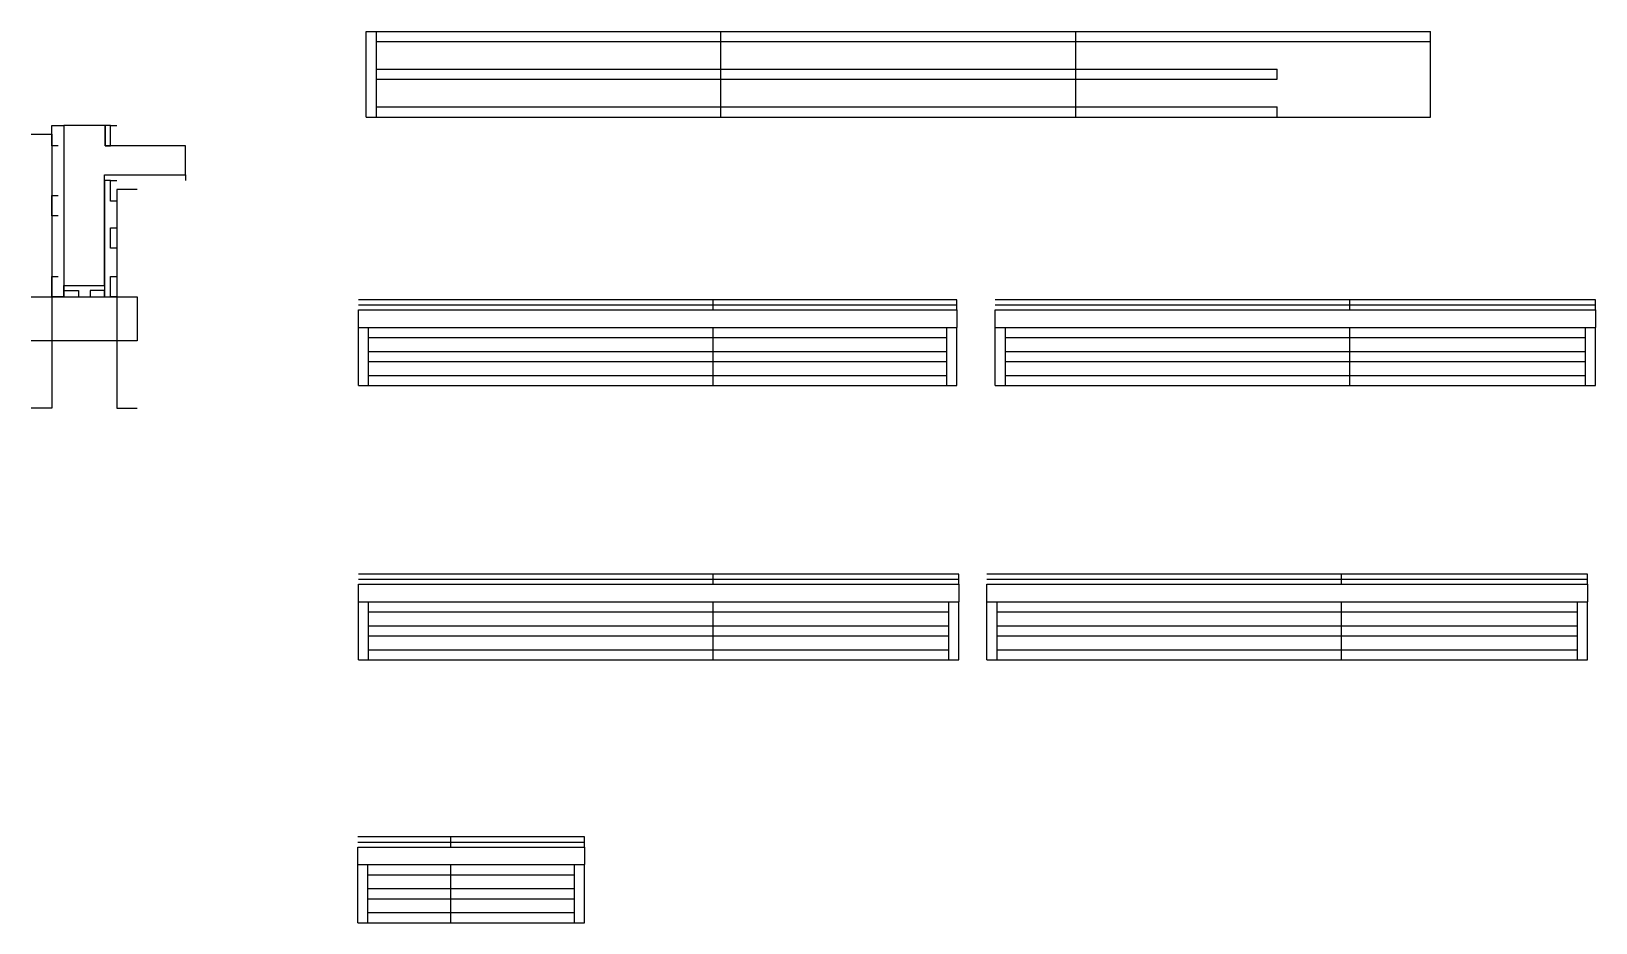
# Model space of a CAD drawing. Header units: metres. Extents: x 4679 to 5755, y 4110 to 4723.
import ezdxf

# ---------------------------------------------------------------- set-up
doc = ezdxf.new("R2010")
doc.units = ezdxf.units.M
for name, color, linetype in [('CONCRETO', 7, 'Continuous'), ('COTA', 7, 'Continuous'), ('Madeira', 7, 'Continuous'), ('Painéis', 7, 'Continuous'), ('SARR_2.2x7', 7, 'Continuous'), ('SARR_3.5x7', 7, 'Continuous')]:
    doc.layers.add(name, color=color, linetype=linetype)

msp = doc.modelspace()

# ---------------------------------------------------------------- linework, layer by layer
at = {"layer": 'CONCRETO', "color": 7, "lineweight": 25}
msp.add_lwpolyline([(4784.8, 4624.4), (4784.8, 4644.4), (4729.6, 4644.4), (4729.6, 4658.4), (4701.2, 4658.4), (4701.2, 4548.4), (4729.2, 4548.4), (4729.2, 4624.4)], dxfattribs=at)
at = {"layer": 'COTA', "color": 7, "lineweight": 25}
for p, q in [((4903.8, 4519.5), (4903.8, 4531.5)), ((5315.3, 4531.5), (5315.3, 4519.5)), ((5341.7, 4519.5), (5341.7, 4531.5)), ((5754.7, 4531.5), (5754.7, 4519.5)), ((4903.8, 4330.8), (4903.8, 4342.8)), ((5316.8, 4342.8), (5316.8, 4330.8)), ((5336, 4330.8), (5336, 4342.8)), ((5749, 4342.8), (5749, 4330.8)), ((4903.3, 4150), (4903.3, 4162)), ((5059.3, 4162), (5059.3, 4150))]:
    msp.add_line(p, q, dxfattribs=at)
at = {"layer": 'Madeira', "color": 7, "lineweight": 25}
for points in [[(4697.2, 4644.4), (4692.8, 4644.4), (4692.8, 4658.4), (4697.2, 4658.4)], [(4737.6, 4644.4), (4733.2, 4644.4), (4733.2, 4658.4), (4737.6, 4658.4)], [(4737.6, 4606.4), (4733.2, 4606.4), (4733.2, 4620.4), (4737.6, 4620.4)], [(4697.2, 4596.3), (4692.8, 4596.3), (4692.8, 4610.3), (4697.2, 4610.3)], [(4737.6, 4573.9), (4733.2, 4573.9), (4733.2, 4587.9), (4737.6, 4587.9)], [(4697.2, 4540.4), (4692.8, 4540.4), (4692.8, 4554.4), (4697.2, 4554.4)], [(4737.6, 4540.4), (4733.2, 4540.4), (4733.2, 4554.4), (4737.6, 4554.4)], [(4701.2, 4540.4), (4701.2, 4544.8), (4711.2, 4544.8), (4711.2, 4540.4)], [(4729.2, 4540.4), (4729.2, 4544.8), (4719.2, 4544.8), (4719.2, 4540.4)]]:
    msp.add_lwpolyline(points, dxfattribs=at)
at = {"layer": 'Painéis', "color": 7, "lineweight": 25}
for p, q in [((4909.1, 4723.1), (5641.1, 4723.1)), ((4909.1, 4664.1), (4909.1, 4723.1)), ((5153.1, 4664.1), (5153.1, 4723.1)), ((5397.1, 4664.1), (5397.1, 4723.1)), ((5397.1, 4664.1), (5397.1, 4723.1)), ((5641.1, 4664.1), (5641.1, 4723.1)), ((4909.1, 4664.1), (5641.1, 4664.1)), ((5147.8, 4531.5), (5147.8, 4538.5)), ((5585.7, 4531.5), (5585.7, 4538.5)), ((4903.8, 4519.5), (5315.3, 4519.5)), ((4903.8, 4479.5), (4903.8, 4519.5)), ((5147.8, 4479.5), (5147.8, 4519.5)), ((5315.3, 4479.5), (5315.3, 4519.5)), ((5341.7, 4519.5), (5754.7, 4519.5)), ((5341.7, 4479.5), (5341.7, 4519.5)), ((5585.7, 4479.5), (5585.7, 4519.5)), ((5754.7, 4479.5), (5754.7, 4519.5)), ((4903.8, 4479.5), (5315.3, 4479.5)), ((5341.7, 4479.5), (5754.7, 4479.5)), ((5147.8, 4342.8), (5147.8, 4349.8)), ((5580, 4342.8), (5580, 4349.8)), ((4903.8, 4330.8), (5316.8, 4330.8)), ((4903.8, 4290.8), (4903.8, 4330.8)), ((5147.8, 4290.8), (5147.8, 4330.8)), ((5316.8, 4290.8), (5316.8, 4330.8)), ((5336, 4330.8), (5749, 4330.8)), ((5336, 4290.8), (5336, 4330.8)), ((5580, 4290.8), (5580, 4330.8)), ((5749, 4290.8), (5749, 4330.8)), ((4903.8, 4290.8), (5316.8, 4290.8)), ((5336, 4290.8), (5749, 4290.8)), ((4967.3, 4162), (4967.3, 4169)), ((4903.3, 4150), (5059.3, 4150)), ((4903.3, 4110), (4903.3, 4150)), ((4967.3, 4110), (4967.3, 4150)), ((5059.3, 4110), (5059.3, 4150)), ((4903.3, 4110), (5059.3, 4110))]:
    msp.add_line(p, q, dxfattribs=at)
for points in [[(4697.2, 4658.4), (4701.2, 4658.4), (4701.2, 4540.4), (4697.2, 4540.4)], [(4733.2, 4658.4), (4729.6, 4658.4), (4729.6, 4644.4), (4733.2, 4644.4)], [(4729.2, 4620.4), (4729.2, 4624.4), (4784.8, 4624.4), (4784.8, 4620.4)], [(4733.2, 4620.4), (4729.2, 4620.4), (4729.2, 4540.4), (4733.2, 4540.4)], [(4701.2, 4544.8), (4701.2, 4548.4), (4729.2, 4548.4), (4729.2, 4544.8)], [(4903.8, 4531.5), (5315.3, 4531.5), (5315.3, 4538.5), (4903.8, 4538.5)], [(5341.7, 4531.5), (5754.7, 4531.5), (5754.7, 4538.5), (5341.7, 4538.5)], [(4903.8, 4342.8), (5316.8, 4342.8), (5316.8, 4349.8), (4903.8, 4349.8)], [(5336, 4342.8), (5749, 4342.8), (5749, 4349.8), (5336, 4349.8)], [(4903.3, 4162), (5059.3, 4162), (5059.3, 4169), (4903.3, 4169)]]:
    msp.add_lwpolyline(points, dxfattribs=at)
at = {"layer": 'SARR_2.2x7', "color": 7, "lineweight": 25}
for p, q in [((4916.1, 4664.1), (4916.1, 4723.1)), ((4916.1, 4716.1), (5153.1, 4716.1)), ((5153.1, 4716.1), (5397.1, 4716.1)), ((5397.1, 4716.1), (5641.1, 4716.1)), ((4916.1, 4697.1), (5153.1, 4697.1)), ((5153.1, 4697.1), (5397.1, 4697.1)), ((5397.1, 4697.1), (5535.6, 4697.1)), ((5535.6, 4690.1), (5535.6, 4697.1)), ((4916.1, 4690.1), (5153.1, 4690.1)), ((5153.1, 4690.1), (5397.1, 4690.1)), ((5397.1, 4690.1), (5535.6, 4690.1)), ((4916.1, 4671.1), (5153.1, 4671.1)), ((5153.1, 4671.1), (5397.1, 4671.1)), ((5397.1, 4671.1), (5535.6, 4671.1)), ((5535.6, 4664.1), (5535.6, 4671.1)), ((4903.8, 4535), (5147.8, 4535)), ((5147.8, 4535), (5315.3, 4535)), ((5341.7, 4535), (5585.7, 4535)), ((5585.7, 4535), (5754.7, 4535)), ((4910.8, 4479.5), (4910.8, 4519.5)), ((5308.4, 4479.5), (5308.4, 4519.5)), ((5348.7, 4479.5), (5348.7, 4519.5)), ((5747.8, 4479.5), (5747.8, 4519.5)), ((4910.8, 4512.5), (5147.8, 4512.5)), ((5147.8, 4512.5), (5308.4, 4512.5)), ((5348.7, 4512.5), (5585.7, 4512.5)), ((5585.7, 4512.5), (5747.8, 4512.5)), ((4910.8, 4503), (5147.8, 4503)), ((5147.8, 4503), (5308.4, 4503)), ((5348.7, 4503), (5585.7, 4503)), ((5585.7, 4503), (5747.8, 4503)), ((4910.8, 4496), (5147.8, 4496)), ((5147.8, 4496), (5308.4, 4496)), ((5348.7, 4496), (5585.7, 4496)), ((5585.7, 4496), (5747.8, 4496)), ((4910.8, 4486.5), (5147.8, 4486.5)), ((5147.8, 4486.5), (5308.4, 4486.5)), ((5348.7, 4486.5), (5585.7, 4486.5)), ((5585.7, 4486.5), (5747.8, 4486.5)), ((4903.8, 4346.3), (5147.8, 4346.3)), ((5147.8, 4346.3), (5316.8, 4346.3)), ((5336, 4346.3), (5580, 4346.3)), ((5580, 4346.3), (5749, 4346.3)), ((4910.8, 4290.8), (4910.8, 4330.8)), ((5309.9, 4290.8), (5309.9, 4330.8)), ((5343, 4290.8), (5343, 4330.8)), ((5742.1, 4290.8), (5742.1, 4330.8)), ((4910.8, 4323.8), (5147.8, 4323.8)), ((5147.8, 4323.8), (5309.9, 4323.8)), ((5343, 4323.8), (5580, 4323.8)), ((5580, 4323.8), (5742.1, 4323.8)), ((4910.8, 4314.3), (5147.8, 4314.3)), ((4910.8, 4307.3), (5147.8, 4307.3)), ((5147.8, 4314.3), (5309.9, 4314.3)), ((5147.8, 4307.3), (5309.9, 4307.3)), ((5343, 4314.3), (5580, 4314.3)), ((5343, 4307.3), (5580, 4307.3)), ((5580, 4314.3), (5742.1, 4314.3)), ((5580, 4307.3), (5742.1, 4307.3)), ((4910.8, 4297.8), (5147.8, 4297.8)), ((5147.8, 4297.8), (5309.9, 4297.8)), ((5343, 4297.8), (5580, 4297.8)), ((5580, 4297.8), (5742.1, 4297.8)), ((4903.3, 4165.5), (4967.3, 4165.5)), ((4967.3, 4165.5), (5059.3, 4165.5)), ((4910.3, 4110), (4910.3, 4150)), ((4910.3, 4143), (4967.3, 4143)), ((4967.3, 4143), (5052.4, 4143)), ((5052.4, 4110), (5052.4, 4150)), ((4910.3, 4133.5), (4967.3, 4133.5)), ((4967.3, 4133.5), (5052.4, 4133.5)), ((4910.3, 4126.5), (4967.3, 4126.5)), ((4967.3, 4126.5), (5052.4, 4126.5)), ((4910.3, 4117), (4967.3, 4117)), ((4967.3, 4117), (5052.4, 4117))]:
    msp.add_line(p, q, dxfattribs=at)
at = {"layer": 'SARR_3.5x7', "color": 7, "lineweight": 25}
for points in [[(4678.8, 4652.4), (4692.8, 4652.4), (4692.8, 4463.9), (4678.8, 4463.9)], [(4751.6, 4614.4), (4737.6, 4614.4), (4737.6, 4463.9), (4751.6, 4463.9)], [(4678.8, 4540.4), (4751.6, 4540.4), (4751.6, 4510.3), (4678.8, 4510.3)]]:
    msp.add_lwpolyline(points, dxfattribs=at)

doc.saveas('drawing.dxf')
